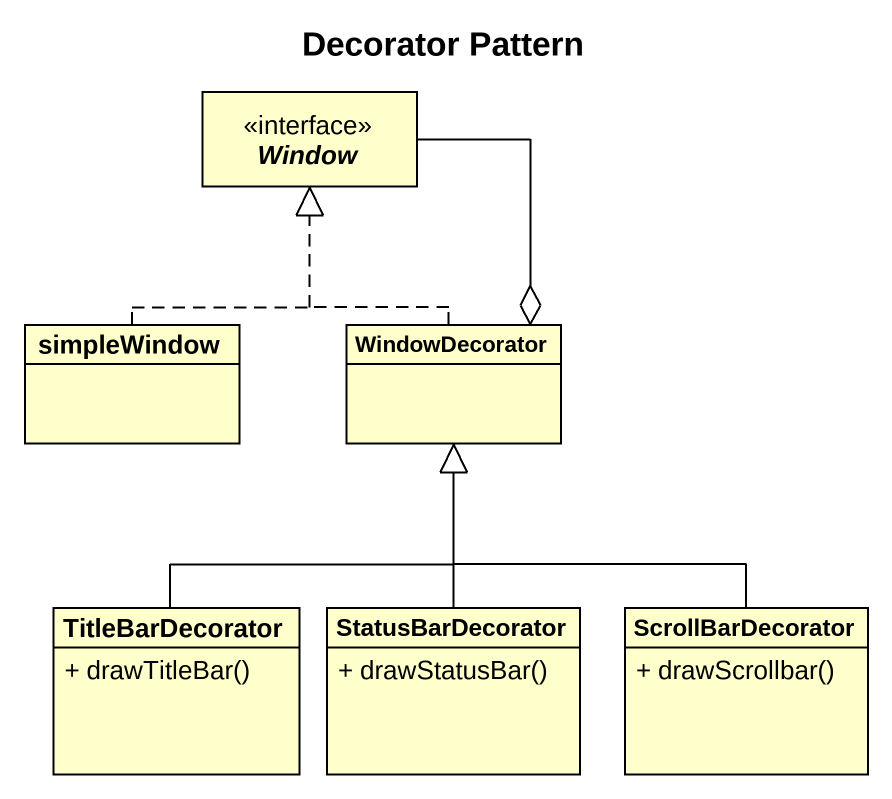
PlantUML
@startuml
title Decorator Pattern
hide circle
hide empty members
skinparam classAttributeIconSize 0
interface Window
class simpleWindow
class WindowDecorator
class TitleBarDecorator {
  {field} + drawTitleBar()
}
class StatusBarDecorator {
  {field} + drawStatusBar()
}
class ScrollBarDecorator {
  {field} + drawScrollbar()
}
Window --o WindowDecorator
simpleWindow .up.|> Window
WindowDecorator .up.|> Window
TitleBarDecorator -up-|> WindowDecorator
StatusBarDecorator -up-|> WindowDecorator
ScrollBarDecorator -up-|> WindowDecorator
@enduml
